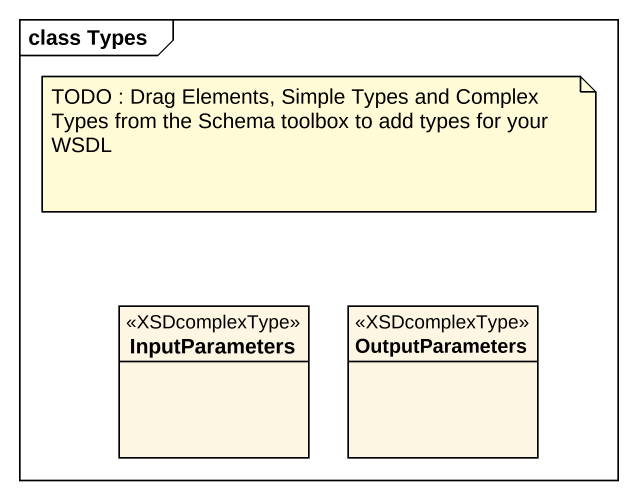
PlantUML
@startuml
mainframe class Types
hide circle
hide empty members
class InputParameters <<XSDcomplexType>>
class OutputParameters <<XSDcomplexType>>
note as N1
  TODO : Drag Elements, Simple Types and Complex Types from the Schema toolbox to add types for your WSDL
end note
@enduml
